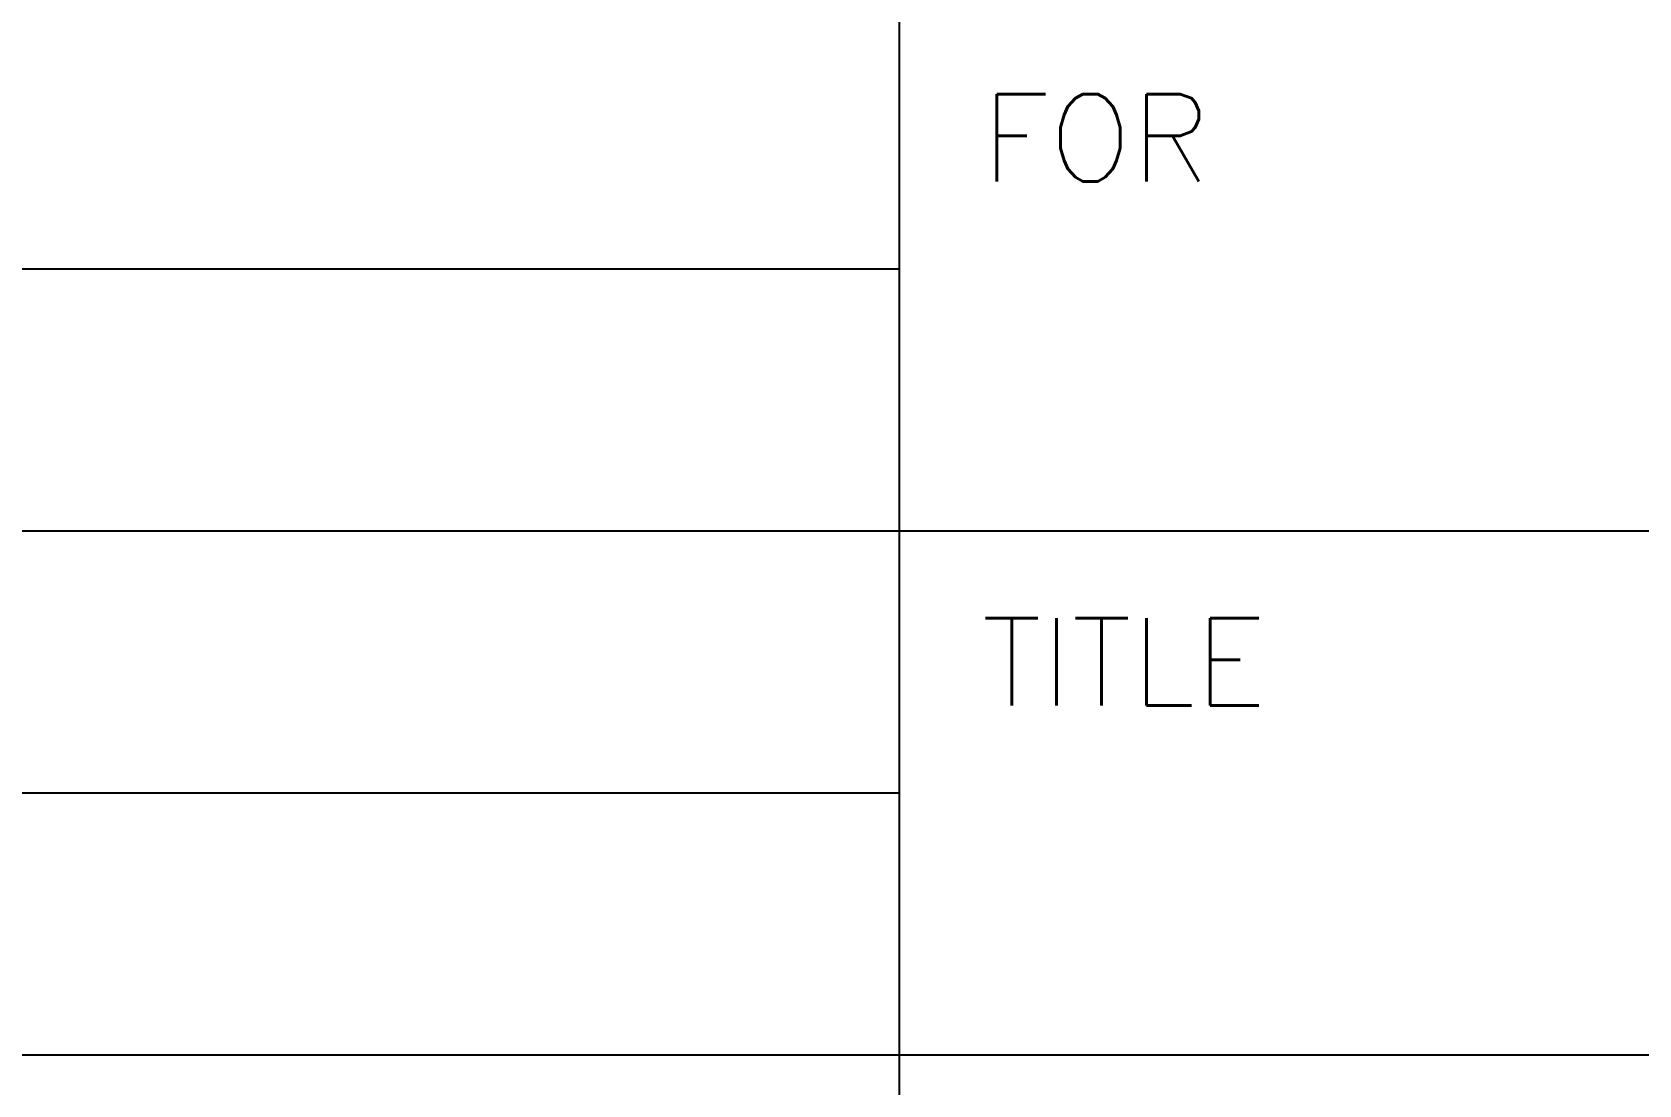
# Model space of a CAD drawing. Extents: x -81 to 345, y -106 to 196.
# Drawn here: x 240.29 to 277.09, y -72.06 to -47.95 of the extents above; entities that cross this region are included whole.
import ezdxf
from ezdxf.enums import TextEntityAlignment as Align

# ---------------------------------------------------------------- set-up
doc = ezdxf.new("R2010")
doc.units = 0
doc.header["$LTSCALE"] = 2.60274
doc.styles.get("Standard").update_dxf_attribs({"font": 'romans.shx', "width": 0.8, "bigfont": 'whgtxt.shx'})

msp = doc.modelspace()

# ---------------------------------------------------------------- linework, layer by layer
at = {"color": 4, "ltscale": 7.808219}
for p, q in [((260.148, -47.369), (260.148, -83.369)), ((210.348, -53.369), (260.148, -53.369)), ((210.348, -59.369), (260.148, -59.369)), ((260.148, -59.369), (334.848, -59.369)), ((210.348, -65.369), (260.148, -65.369)), ((210.348, -71.369), (260.148, -71.369)), ((260.148, -71.369), (334.848, -71.369))]:
    msp.add_line(p, q, dxfattribs=at)

# ---------------------------------------------------------------- texts
for s, p in [('FOR', (262.043, -50.369)), ('TITLE', (262.043, -62.369))]:
    msp.add_text(s, height=2, dxfattribs=at).set_placement(p, align=Align.MIDDLE_LEFT)

doc.saveas('drawing.dxf')
